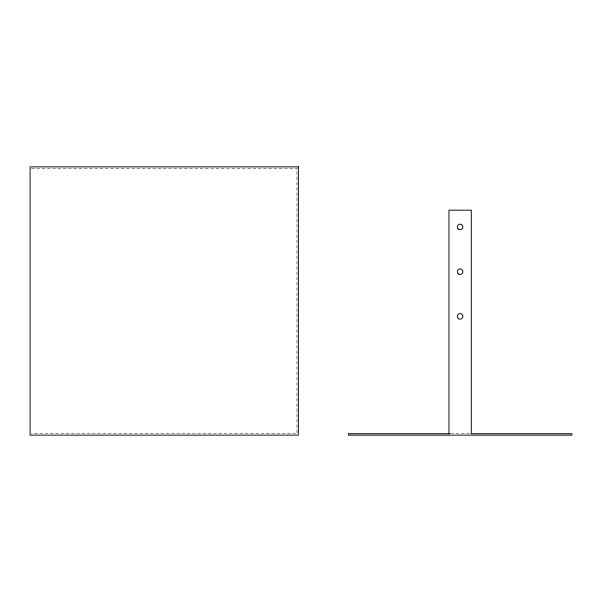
<?xml version="1.0" encoding="UTF-8"?>
<svg xmlns="http://www.w3.org/2000/svg" width="602" height="602" viewBox="0 0 602 602"><rect width="100%" height="100%" fill="white"/><g stroke="black" fill="none" stroke-linecap="round" stroke-linejoin="round"><path stroke-width="0.45" stroke-dasharray="3.01 2.26" d="M31.5 168.267L296.959 168.267L296.959 433.733L31.5 433.733M450.732 433.733L470.455 433.733"/><path stroke-width="0.9" d="M449.792 433.733L348.347 433.733L348.347 435.133L571.9 435.133L571.9 433.733L471.306 433.733L471.306 210.181L448.949 210.181L448.949 433.733M298.359 166.867L30.1 166.867L30.1 435.133L298.359 435.133L298.359 166.867M458.732 318.789A2.792 2.792 0 0 0 462.923 316.366A2.792 2.792 0 0 0 458.732 313.951A2.792 2.792 0 0 0 458.732 318.789M458.732 274.076A2.792 2.792 0 0 0 462.923 271.66A2.792 2.792 0 0 0 458.732 269.237A2.792 2.792 0 0 0 458.732 274.076M458.152 228.926A2.792 2.792 0 0 0 462.825 227.669A2.792 2.792 0 0 0 459.401 224.253A2.792 2.792 0 0 0 458.152 228.926"/></g></svg>
